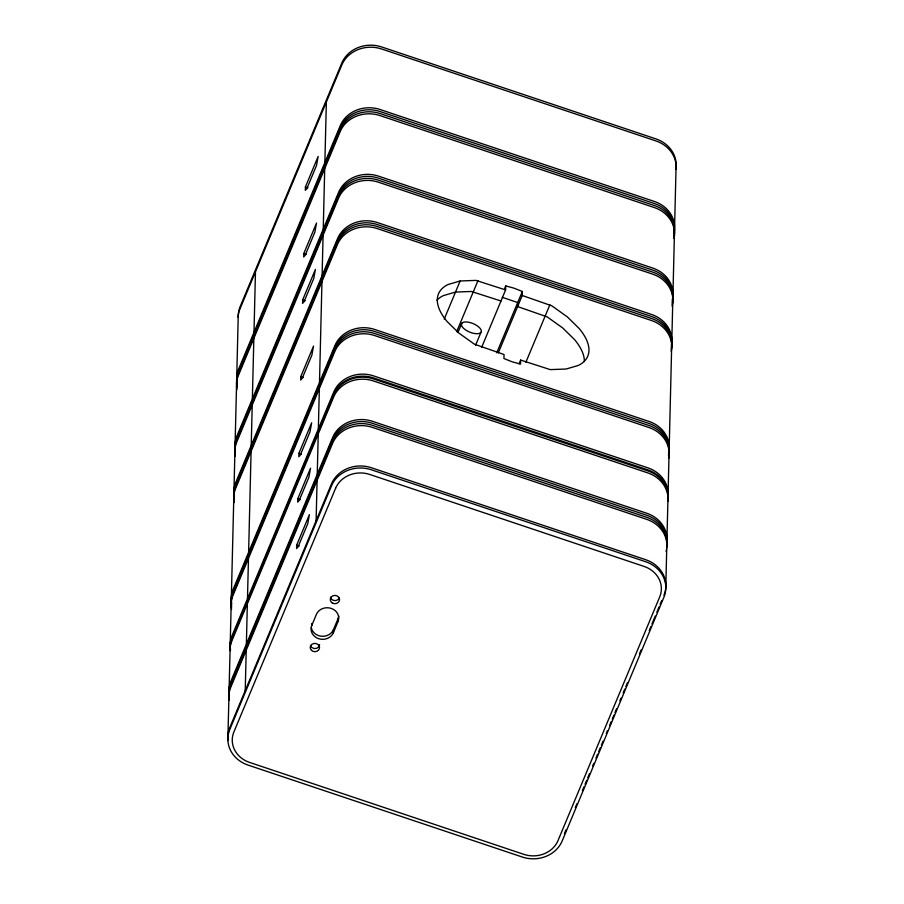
<?xml version="1.0" encoding="UTF-8"?>
<svg xmlns="http://www.w3.org/2000/svg" width="904" height="904" viewBox="0 0 904 904"><rect width="100%" height="100%" fill="white"/><g stroke="black" fill="none" stroke-linecap="round" stroke-linejoin="round"><path stroke-width="1.36" d="M227.91 738.127L228.904 697.752M230.158 646.292L231.141 605.917M231.288 599.861L233.763 498.951M233.91 492.929L234.893 452.565M235.04 446.508L236.52 385.963M236.667 379.906L238.147 319.349A31.018 27.617 1.4 0 1 240.057 308.727L341.757 65.077A31.018 27.617 1.4 0 1 381.635 48.985L655.875 140.911A31.018 27.617 1.4 0 1 675.977 169.489M245.233 690.577L246.227 650.213M246.374 644.156L247.357 603.782M247.481 598.742L248.464 558.378M248.611 552.321L251.086 451.401M251.233 445.378L252.216 405.015M252.363 398.958L253.843 338.412M253.99 332.356L255.47 271.81M296.67 545.157L296.58 548.558L298.071 546.886L307.733 523.732L309.405 514.625L296.67 545.157L299.156 545.993M297.8 498.725L297.721 502.138L299.213 500.466L308.874 477.312L310.547 468.193L297.8 498.725L300.297 499.562M298.908 453.322L298.828 456.723L300.32 455.051L309.982 431.897L311.654 422.789L298.908 453.322L301.405 454.158M300.783 376.618L300.704 380.03L302.196 378.358L311.857 355.204L313.53 346.085L300.783 376.618L303.281 377.454M302.659 299.958L302.58 303.371L304.072 301.699L313.733 278.545L315.406 269.426L302.659 299.958L305.156 300.795M303.789 253.538L303.71 256.951L305.202 255.267L314.863 232.125L316.536 223.005L303.789 253.538L306.286 254.374M305.416 186.936L305.337 190.337L306.829 188.665L316.49 165.522L318.163 156.403L305.416 186.936L307.914 187.772M338.751 615.997A11.526 10.26 1.4 0 1 338.085 618.596L338.006 621.624L333.384 632.698A11.526 10.26 1.4 0 1 318.57 638.676A11.526 10.26 1.4 0 1 311.778 625.455L311.823 623.444M316.117 520.76L317.101 480.397M317.247 474.34L318.242 433.965M318.355 428.925L319.349 388.562M319.496 382.505L321.96 281.585M322.106 275.573L323.09 235.198M323.248 229.141L324.717 168.596M324.875 162.539L326.355 101.994M333.384 632.698L333.463 629.67L338.085 618.596M481.64 347.362L505.607 289.924L505.709 285.913L514.026 288.173L522.331 291.483L522.229 295.495L498.251 352.933M522.229 295.495L551.824 305.812L567.384 316.931L579.249 328.604A80.885 34.815 22.7 0 1 578.357 365.431L566.119 369.024L550.265 369.612L520.647 360.086L520.557 364.097L512.229 361.837L503.935 358.526L504.025 354.515L474.43 344.198L458.87 333.079L447.005 321.406A80.885 34.815 22.7 0 1 447.909 284.568L460.147 280.986L475.99 280.398L505.607 289.924M665.852 584.651L666.836 544.276M666.982 538.23L667.977 497.855M668.101 492.816L669.084 452.441M669.231 446.395L671.695 345.475M671.841 339.452L672.836 299.088M672.983 293.032L674.463 232.486M674.61 226.429L676.09 165.873M311.778 625.455L316.4 614.381A11.526 10.26 1.4 0 1 331.214 608.403A11.526 10.26 1.4 0 1 338.006 621.624M444.237 319.101L460.147 280.986M456.678 331.655L477.956 280.658M457.989 332.401L461.763 323.349M475.572 345.238L480.962 332.322A10.633 4.576 22.7 0 0 468.893 322.287A10.633 4.576 22.7 0 0 464.227 328.898A10.633 4.576 22.7 0 0 480.962 332.322M504.681 288.376L505.709 285.913M496.737 352.786L522.331 291.483M519.111 363.77L520.647 360.086M525.902 362.199L549.881 304.761M564.412 833.714L566.051 829.804M575.294 807.656L576.921 803.746M582.368 790.717L583.995 786.808M585.08 784.209L586.719 780.299M587.803 777.689L589.431 773.779M592.696 765.959L593.781 763.36M595.962 758.14L597.589 754.241M598.674 751.631L600.312 747.721M601.397 745.111L603.024 741.201M606.29 733.393L607.375 730.782M609.556 725.573L611.183 721.663M612.279 719.053L613.906 715.143M614.991 712.544L616.63 708.634M619.884 700.815L620.98 698.204M623.15 692.995L624.777 689.085M625.873 686.486L627.5 682.576M639.467 653.908L641.094 649.999M649.253 630.461L650.891 626.551M651.976 623.941L655.242 616.121M656.869 612.211L659.039 607.002M660.135 604.403L661.762 600.493M502.274 297.314L517.709 302.557L517.608 306.569L547.202 316.886L562.763 328.005L574.628 339.678A80.885 34.815 22.7 0 1 584.334 361.498M500.986 300.998L471.368 291.472L455.526 292.06L443.288 295.642A80.885 34.815 22.7 0 0 436.982 300.173M663.943 595.273A31.018 27.617 1.4 0 0 645.637 559.689L371.397 467.752A31.018 27.617 1.4 0 0 331.519 483.843L229.831 727.494A31.018 27.617 1.4 0 0 228.136 740.523M333.463 629.67A11.526 10.26 1.4 0 1 321.575 636.258A11.526 10.26 1.4 0 1 311.292 627.715M339.373 597.917A4.656 4.147 1.4 0 1 330.412 597.25M319.598 644.62A4.656 4.147 1.4 0 1 310.434 645.479M666.576 549.09A31.018 27.617 1.4 0 1 666.09 551.451M666.723 547.892A31.018 27.617 1.4 0 0 646.62 519.314L372.38 427.389A31.018 27.617 1.4 0 0 332.514 443.48L230.814 687.119A31.018 27.617 1.4 0 0 229.119 700.159M666.779 545.869A31.018 27.617 1.4 0 0 646.676 517.303L372.437 425.366A31.018 27.617 1.4 0 0 332.559 441.457L230.859 685.108A31.018 27.617 1.4 0 0 229.164 698.137M666.869 541.835A31.018 27.617 1.4 0 0 646.778 513.269L372.527 421.332A31.018 27.617 1.4 0 0 332.661 437.423L230.961 681.074A31.018 27.617 1.4 0 0 229.051 691.696L230.034 651.332A31.018 27.617 1.4 0 1 231.944 640.699L333.644 397.059A31.018 27.617 1.4 0 1 373.522 380.968L647.761 472.894A31.018 27.617 1.4 0 1 667.864 501.471M666.824 543.858A31.018 27.617 1.4 0 0 646.722 515.28L372.482 423.343A31.018 27.617 1.4 0 0 332.604 439.434L230.915 683.085A31.018 27.617 1.4 0 0 228.994 693.718M667.909 499.449A31.018 27.617 1.4 0 0 647.806 470.882L373.567 378.945A31.018 27.617 1.4 0 0 333.7 395.037L232 638.687A31.018 27.617 1.4 0 0 230.079 649.321M668.474 453.559A31.018 27.617 1.4 0 0 649.015 421.433L374.776 329.497A31.018 27.617 1.4 0 0 334.898 345.588L233.209 589.239A31.018 27.617 1.4 0 0 231.706 603.465M668.429 455.582A31.018 27.617 1.4 0 0 648.97 423.445L374.731 331.508A31.018 27.617 1.4 0 0 334.853 347.599L233.153 591.25A31.018 27.617 1.4 0 0 231.661 605.477M671.22 351.464A31.018 27.617 1.4 0 0 651.479 320.513L377.239 228.576A31.018 27.617 1.4 0 0 337.373 244.668L235.673 488.318A31.018 27.617 1.4 0 0 234.181 502.545M671.265 349.452A31.018 27.617 1.4 0 0 651.535 318.49L377.296 226.554A31.018 27.617 1.4 0 0 337.418 242.645L235.718 486.296A31.018 27.617 1.4 0 0 234.226 500.522M667.615 498.805A31.018 27.617 1.4 0 0 647.885 467.854L373.646 375.917A31.018 27.617 1.4 0 0 333.768 392.008L232.068 635.659A31.018 27.617 1.4 0 0 230.576 649.886M667.57 500.827A31.018 27.617 1.4 0 0 647.829 469.865L373.589 377.94A31.018 27.617 1.4 0 0 333.723 394.031L232.023 637.67A31.018 27.617 1.4 0 0 230.328 650.71M668.598 458.441A31.018 27.617 1.4 0 0 648.869 427.479L374.629 335.553A31.018 27.617 1.4 0 0 334.751 351.645L233.062 595.284A31.018 27.617 1.4 0 0 231.56 609.522M668.655 456.418A31.018 27.617 1.4 0 0 648.914 425.468L374.674 333.531A31.018 27.617 1.4 0 0 334.808 349.622L233.108 593.273A31.018 27.617 1.4 0 0 231.616 607.499M673.853 233.605A31.018 27.617 1.4 0 0 654.394 201.468L380.155 109.531A31.018 27.617 1.4 0 0 340.277 125.622L238.577 369.273A31.018 27.617 1.4 0 0 237.085 383.499M674.079 234.441A31.018 27.617 1.4 0 0 654.349 203.49L380.098 111.554A31.018 27.617 1.4 0 0 340.232 127.645L238.532 371.295A31.018 27.617 1.4 0 0 237.04 385.522M676.022 167.466A31.018 27.617 1.4 0 0 655.92 138.9L381.68 46.963A31.018 27.617 1.4 0 0 341.814 63.054L240.114 306.705A31.018 27.617 1.4 0 0 238.193 317.338M672.226 300.207A31.018 27.617 1.4 0 0 652.767 268.07L378.527 176.144A31.018 27.617 1.4 0 0 338.65 192.224L236.95 435.875A31.018 27.617 1.4 0 0 235.458 450.102M672.18 302.23A31.018 27.617 1.4 0 0 652.711 270.093L378.471 178.156A31.018 27.617 1.4 0 0 338.604 194.247L236.904 437.898A31.018 27.617 1.4 0 0 235.413 452.124M673.977 238.475A31.018 27.617 1.4 0 0 654.247 207.524L380.008 115.588A31.018 27.617 1.4 0 0 340.13 131.679L238.43 375.329A31.018 27.617 1.4 0 0 236.938 389.556M674.022 236.464A31.018 27.617 1.4 0 0 654.293 205.502L380.053 113.565A31.018 27.617 1.4 0 0 340.175 129.656L238.486 373.307A31.018 27.617 1.4 0 0 236.984 387.533M671.367 345.452A31.018 27.617 1.4 0 0 651.626 314.49L377.386 222.565A31.018 27.617 1.4 0 0 337.52 238.656L235.82 482.295A31.018 27.617 1.4 0 0 234.328 496.522M671.31 347.475A31.018 27.617 1.4 0 0 651.581 316.513L377.341 224.576A31.018 27.617 1.4 0 0 337.463 240.667L235.774 484.318A31.018 27.617 1.4 0 0 234.272 498.545M672.079 306.264A31.018 27.617 1.4 0 0 652.62 274.127L378.38 182.19A31.018 27.617 1.4 0 0 338.503 198.281L236.803 441.932A31.018 27.617 1.4 0 0 235.311 456.158M672.124 304.241A31.018 27.617 1.4 0 0 652.665 272.104L378.426 180.178A31.018 27.617 1.4 0 0 338.548 196.27L236.859 439.92A31.018 27.617 1.4 0 0 235.356 454.147M331.474 485.866L229.774 729.505A31.018 27.617 1.4 0 0 248.08 765.1L522.32 857.037A31.018 27.617 1.4 0 0 562.186 840.946L663.886 597.295A31.018 27.617 1.4 0 0 645.592 561.7L371.352 469.775A31.018 27.617 1.4 0 0 331.474 485.866M335.61 488.262L233.91 731.912A26.589 23.673 1.4 0 0 249.594 762.422L523.834 854.348A26.589 23.673 1.4 0 0 558.017 840.562L659.705 596.911A26.589 23.673 1.4 0 0 644.021 566.401L369.781 474.476A26.589 23.673 1.4 0 0 335.61 488.262M332.276 602.945A4.656 4.147 1.4 0 0 339.542 599.894A4.656 4.147 1.4 0 0 332.898 595.804A4.656 4.147 1.4 0 0 332.276 602.945M311.518 650.394A4.656 4.147 1.4 0 0 319.349 648.722A4.656 4.147 1.4 0 0 313.767 643.512A4.656 4.147 1.4 0 0 311.518 650.394"/></g></svg>
